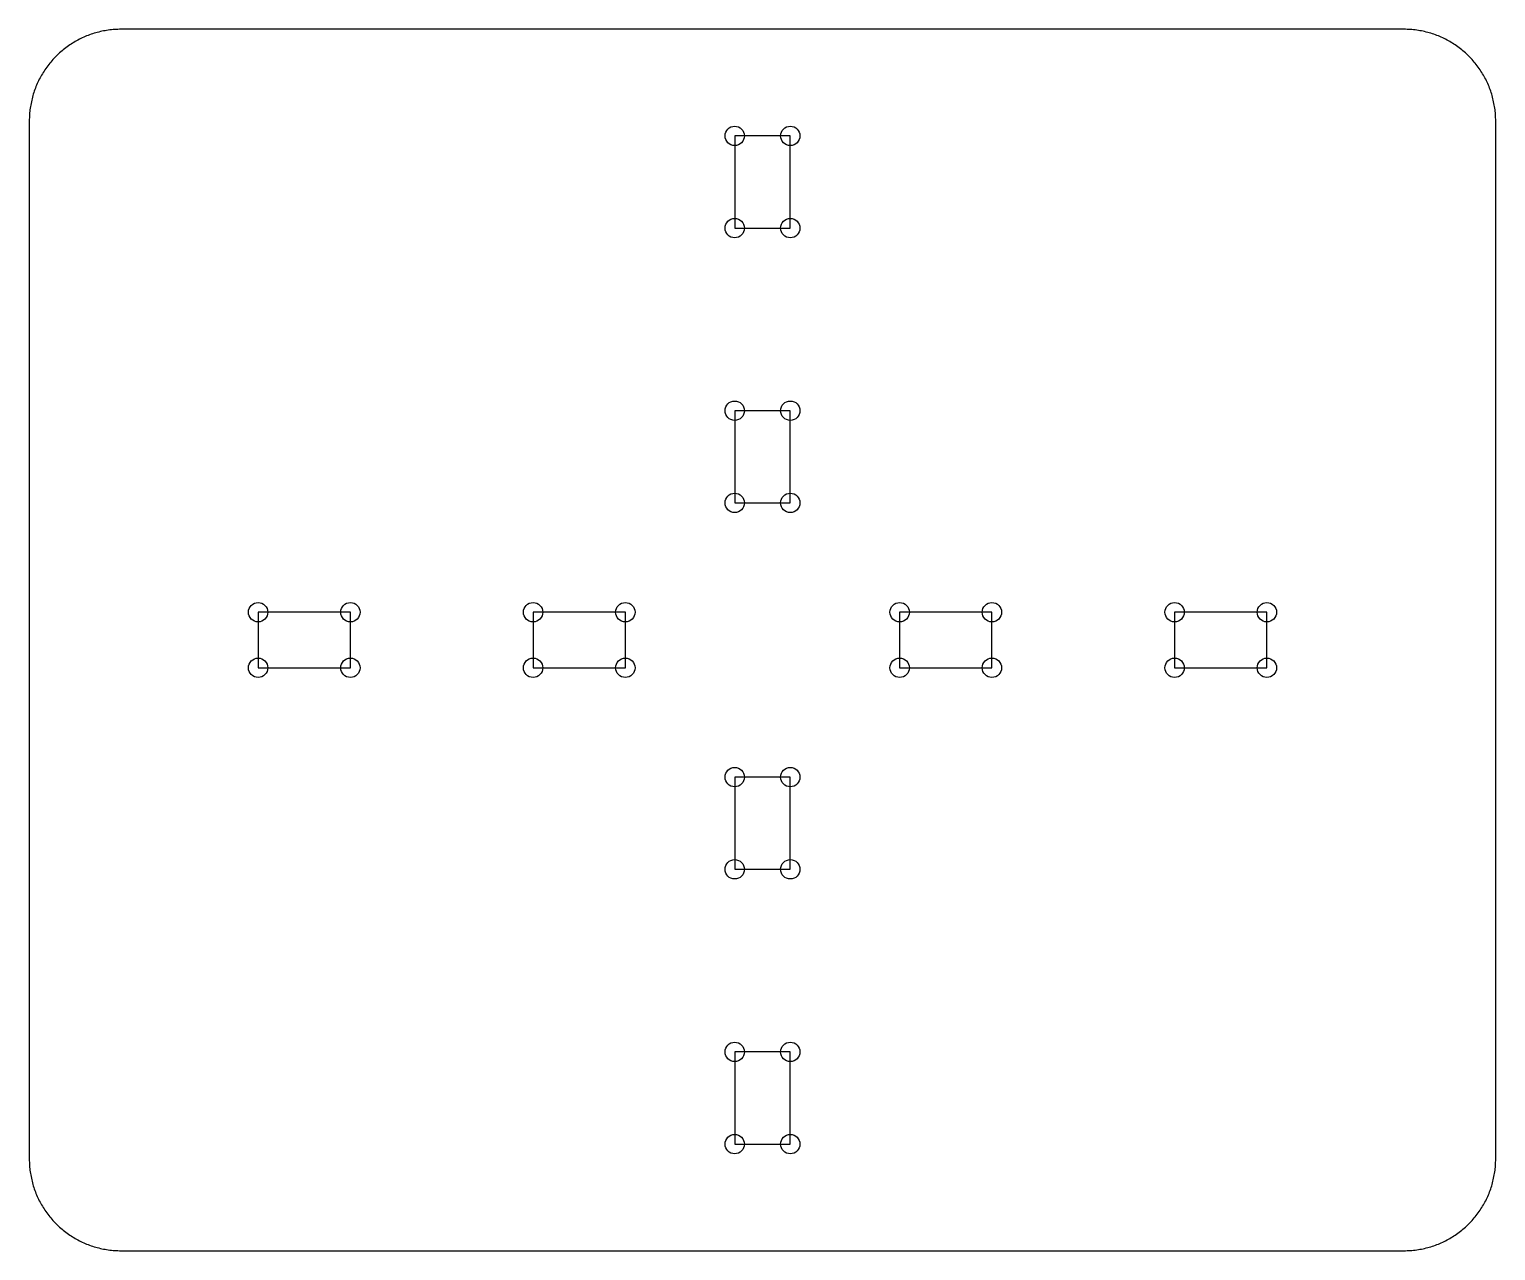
# Model space of a CAD drawing. Header units: millimetres. Extents: x -240 to 240, y -200 to 200.
import ezdxf

# ---------------------------------------------------------------- set-up
doc = ezdxf.new("R2010")
doc.units = ezdxf.units.MM
doc.layers.add('CUT', color=7, linetype='Continuous')
doc.layers.add('DOGBONE', color=1, linetype='Continuous')

msp = doc.modelspace()

# ---------------------------------------------------------------- linework, layer by layer
at = {"layer": 'CUT'}
for points in [[(240, 170), (240, 170.52), (239.98, 171.05), (239.96, 171.57), (239.93, 172.09), (239.89, 172.61), (239.84, 173.14), (239.78, 173.66), (239.71, 174.18), (239.63, 174.69), (239.54, 175.21), (239.45, 175.72), (239.34, 176.24), (239.23, 176.75), (239.11, 177.26), (238.98, 177.76), (238.84, 178.27), (238.69, 178.77), (238.53, 179.27), (238.37, 179.77), (238.19, 180.26), (238.01, 180.75), (237.82, 181.24), (237.62, 181.72), (237.41, 182.2), (237.19, 182.68), (236.96, 183.15), (236.73, 183.62), (236.49, 184.08), (236.24, 184.54), (235.98, 185), (235.72, 185.45), (235.44, 185.9), (235.16, 186.34), (234.87, 186.78), (234.57, 187.21), (234.27, 187.63), (233.96, 188.05), (233.64, 188.47), (233.31, 188.88), (232.98, 189.28), (232.64, 189.68), (232.29, 190.07), (231.94, 190.46), (231.58, 190.84), (231.21, 191.21), (230.84, 191.58), (230.46, 191.94), (230.07, 192.29), (229.68, 192.64), (229.28, 192.98), (228.88, 193.31), (228.47, 193.64), (228.05, 193.96), (227.63, 194.27), (227.21, 194.57), (226.78, 194.87), (226.34, 195.16), (225.9, 195.44), (225.45, 195.72), (225, 195.98), (224.54, 196.24), (224.08, 196.49), (223.62, 196.73), (223.15, 196.96), (222.68, 197.19), (222.2, 197.41), (221.72, 197.62), (221.24, 197.82), (220.75, 198.01), (220.26, 198.19), (219.77, 198.37), (219.27, 198.53), (218.77, 198.69), (218.27, 198.84), (217.76, 198.98), (217.26, 199.11), (216.75, 199.23), (216.24, 199.34), (215.72, 199.45), (215.21, 199.54), (214.69, 199.63), (214.18, 199.71), (213.66, 199.78), (213.14, 199.84), (212.61, 199.89), (212.09, 199.93), (211.57, 199.96), (211.05, 199.98), (210.52, 200), (210, 200), (-210, 200), (-210.52, 200), (-211.05, 199.98), (-211.57, 199.96), (-212.09, 199.93), (-212.61, 199.89), (-213.14, 199.84), (-213.66, 199.78), (-214.18, 199.71), (-214.69, 199.63), (-215.21, 199.54), (-215.72, 199.45), (-216.24, 199.34), (-216.75, 199.23), (-217.26, 199.11), (-217.76, 198.98), (-218.27, 198.84), (-218.77, 198.69), (-219.27, 198.53), (-219.77, 198.37), (-220.26, 198.19), (-220.75, 198.01), (-221.24, 197.82), (-221.72, 197.62), (-222.2, 197.41), (-222.68, 197.19), (-223.15, 196.96), (-223.62, 196.73), (-224.08, 196.49), (-224.54, 196.24), (-225, 195.98), (-225.45, 195.72), (-225.9, 195.44), (-226.34, 195.16), (-226.78, 194.87), (-227.21, 194.57), (-227.63, 194.27), (-228.05, 193.96), (-228.47, 193.64), (-228.88, 193.31), (-229.28, 192.98), (-229.68, 192.64), (-230.07, 192.29), (-230.46, 191.94), (-230.84, 191.58), (-231.21, 191.21), (-231.58, 190.84), (-231.94, 190.46), (-232.29, 190.07), (-232.64, 189.68), (-232.98, 189.28), (-233.31, 188.88), (-233.64, 188.47), (-233.96, 188.05), (-234.27, 187.63), (-234.57, 187.21), (-234.87, 186.78), (-235.16, 186.34), (-235.44, 185.9), (-235.72, 185.45), (-235.98, 185), (-236.24, 184.54), (-236.49, 184.08), (-236.73, 183.62), (-236.96, 183.15), (-237.19, 182.68), (-237.41, 182.2), (-237.62, 181.72), (-237.82, 181.24), (-238.01, 180.75), (-238.19, 180.26), (-238.37, 179.77), (-238.53, 179.27), (-238.69, 178.77), (-238.84, 178.27), (-238.98, 177.76), (-239.11, 177.26), (-239.23, 176.75), (-239.34, 176.24), (-239.45, 175.72), (-239.54, 175.21), (-239.63, 174.69), (-239.71, 174.18), (-239.78, 173.66), (-239.84, 173.14), (-239.89, 172.61), (-239.93, 172.09), (-239.96, 171.57), (-239.98, 171.05), (-240, 170.52), (-240, 170), (-240, -170), (-240, -170.52), (-239.98, -171.05), (-239.96, -171.57), (-239.93, -172.09), (-239.89, -172.61), (-239.84, -173.14), (-239.78, -173.66), (-239.71, -174.18), (-239.63, -174.69), (-239.54, -175.21), (-239.45, -175.72), (-239.34, -176.24), (-239.23, -176.75), (-239.11, -177.26), (-238.98, -177.76), (-238.84, -178.27), (-238.69, -178.77), (-238.53, -179.27), (-238.37, -179.77), (-238.19, -180.26), (-238.01, -180.75), (-237.82, -181.24), (-237.62, -181.72), (-237.41, -182.2), (-237.19, -182.68), (-236.96, -183.15), (-236.73, -183.62), (-236.49, -184.08), (-236.24, -184.54), (-235.98, -185), (-235.72, -185.45), (-235.44, -185.9), (-235.16, -186.34), (-234.87, -186.78), (-234.57, -187.21), (-234.27, -187.63), (-233.96, -188.05), (-233.64, -188.47), (-233.31, -188.88), (-232.98, -189.28), (-232.64, -189.68), (-232.29, -190.07), (-231.94, -190.46), (-231.58, -190.84), (-231.21, -191.21), (-230.84, -191.58), (-230.46, -191.94), (-230.07, -192.29), (-229.68, -192.64), (-229.28, -192.98), (-228.88, -193.31), (-228.47, -193.64), (-228.05, -193.96), (-227.63, -194.27), (-227.21, -194.57), (-226.78, -194.87), (-226.34, -195.16), (-225.9, -195.44), (-225.45, -195.72), (-225, -195.98), (-224.54, -196.24), (-224.08, -196.49), (-223.62, -196.73), (-223.15, -196.96), (-222.68, -197.19), (-222.2, -197.41), (-221.72, -197.62), (-221.24, -197.82), (-220.75, -198.01), (-220.26, -198.19), (-219.77, -198.37), (-219.27, -198.53), (-218.77, -198.69), (-218.27, -198.84), (-217.76, -198.98), (-217.26, -199.11), (-216.75, -199.23), (-216.24, -199.34), (-215.72, -199.45), (-215.21, -199.54), (-214.69, -199.63), (-214.18, -199.71), (-213.66, -199.78), (-213.14, -199.84), (-212.61, -199.89), (-212.09, -199.93), (-211.57, -199.96), (-211.05, -199.98), (-210.52, -200), (-210, -200), (210, -200), (210.52, -200), (211.05, -199.98), (211.57, -199.96), (212.09, -199.93), (212.61, -199.89), (213.14, -199.84), (213.66, -199.78), (214.18, -199.71), (214.69, -199.63), (215.21, -199.54), (215.72, -199.45), (216.24, -199.34), (216.75, -199.23), (217.26, -199.11), (217.76, -198.98), (218.27, -198.84), (218.77, -198.69), (219.27, -198.53), (219.77, -198.37), (220.26, -198.19), (220.75, -198.01), (221.24, -197.82), (221.72, -197.62), (222.2, -197.41), (222.68, -197.19), (223.15, -196.96), (223.62, -196.73), (224.08, -196.49), (224.54, -196.24), (225, -195.98), (225.45, -195.72), (225.9, -195.44), (226.34, -195.16), (226.78, -194.87), (227.21, -194.57), (227.63, -194.27), (228.05, -193.96), (228.47, -193.64), (228.88, -193.31), (229.28, -192.98), (229.68, -192.64), (230.07, -192.29), (230.46, -191.94), (230.84, -191.58), (231.21, -191.21), (231.58, -190.84), (231.94, -190.46), (232.29, -190.07), (232.64, -189.68), (232.98, -189.28), (233.31, -188.88), (233.64, -188.47), (233.96, -188.05), (234.27, -187.63), (234.57, -187.21), (234.87, -186.78), (235.16, -186.34), (235.44, -185.9), (235.72, -185.45), (235.98, -185), (236.24, -184.54), (236.49, -184.08), (236.73, -183.62), (236.96, -183.15), (237.19, -182.68), (237.41, -182.2), (237.62, -181.72), (237.82, -181.24), (238.01, -180.75), (238.19, -180.26), (238.37, -179.77), (238.53, -179.27), (238.69, -178.77), (238.84, -178.27), (238.98, -177.76), (239.11, -177.26), (239.23, -176.75), (239.34, -176.24), (239.45, -175.72), (239.54, -175.21), (239.63, -174.69), (239.71, -174.18), (239.78, -173.66), (239.84, -173.14), (239.89, -172.61), (239.93, -172.09), (239.96, -171.57), (239.98, -171.05), (240, -170.52), (240, -170)], [(-9.1, 134.9), (9.1, 134.9), (9.1, 165.1), (-9.1, 165.1)], [(-9.1, 44.9), (9.1, 44.9), (9.1, 75.1), (-9.1, 75.1)], [(-165.1, -9.1), (-134.9, -9.1), (-134.9, 9.1), (-165.1, 9.1)], [(-75.1, -9.1), (-44.9, -9.1), (-44.9, 9.1), (-75.1, 9.1)], [(44.9, -9.1), (75.1, -9.1), (75.1, 9.1), (44.9, 9.1)], [(134.9, -9.1), (165.1, -9.1), (165.1, 9.1), (134.9, 9.1)], [(-9.1, -75.1), (9.1, -75.1), (9.1, -44.9), (-9.1, -44.9)], [(-9.1, -165.1), (9.1, -165.1), (9.1, -134.9), (-9.1, -134.9)]]:
    msp.add_lwpolyline(points, close=True, dxfattribs=at)
at = {"layer": 'DOGBONE'}
for centre in [(-9.1, 165.1), (9.1, 165.1), (-9.1, 134.9), (9.1, 134.9), (-9.1, 75.1), (9.1, 75.1), (-9.1, 44.9), (9.1, 44.9), (-165.1, 9.1), (-134.9, 9.1), (-75.1, 9.1), (-44.9, 9.1), (44.9, 9.1), (75.1, 9.1), (134.9, 9.1), (165.1, 9.1), (-165.1, -9.1), (-134.9, -9.1), (-75.1, -9.1), (-44.9, -9.1), (44.9, -9.1), (75.1, -9.1), (134.9, -9.1), (165.1, -9.1), (-9.1, -44.9), (9.1, -44.9), (-9.1, -75.1), (9.1, -75.1), (-9.1, -134.9), (9.1, -134.9), (-9.1, -165.1), (9.1, -165.1)]:
    msp.add_circle(centre, 3.17, dxfattribs=at)

doc.saveas('drawing.dxf')
